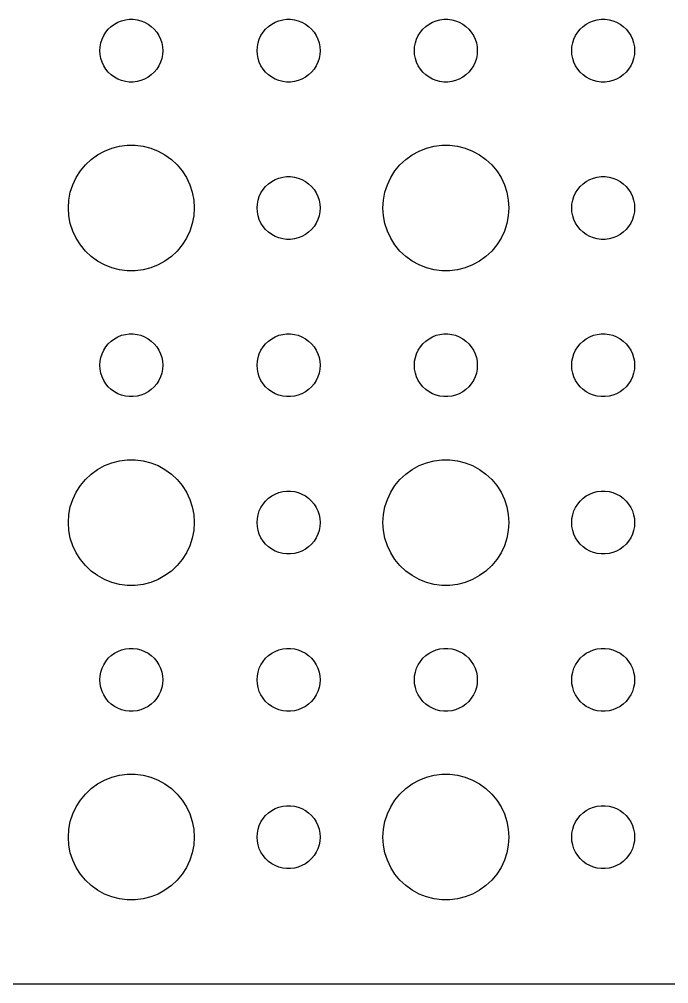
# Model space of a CAD drawing. Header units: metres. Extents: x -134 to 134, y 518 to 1078.
# Drawn here: x 32.16 to 63.12, y 746.01 to 792 of the extents above; entities that cross this region are included whole.
import ezdxf

# ---------------------------------------------------------------- set-up
doc = ezdxf.new("R2010")
doc.units = ezdxf.units.M

msp = doc.modelspace()

# ---------------------------------------------------------------- linework, layer by layer
for p, q in [((36.8613, 791.857), (37.0365, 791.927)), ((37.0365, 791.927), (37.2189, 791.973)), ((37.2189, 791.973), (37.4058, 791.997)), ((37.4058, 791.997), (37.5942, 791.997)), ((37.5942, 791.997), (37.7811, 791.973)), ((37.7811, 791.973), (37.9635, 791.927)), ((37.9635, 791.927), (38.1387, 791.857)), ((44.3613, 791.857), (44.5365, 791.927)), ((44.5365, 791.927), (44.7189, 791.973)), ((44.7189, 791.973), (44.9058, 791.997)), ((44.9058, 791.997), (45.0942, 791.997)), ((45.0942, 791.997), (45.2811, 791.973)), ((45.2811, 791.973), (45.4635, 791.927)), ((45.4635, 791.927), (45.6387, 791.857)), ((51.8613, 791.857), (52.0365, 791.927)), ((52.0365, 791.927), (52.2189, 791.973)), ((52.2189, 791.973), (52.4058, 791.997)), ((52.4058, 791.997), (52.5942, 791.997)), ((52.5942, 791.997), (52.7811, 791.973)), ((52.7811, 791.973), (52.9635, 791.927)), ((52.9635, 791.927), (53.1387, 791.857)), ((59.3613, 791.857), (59.5365, 791.927)), ((59.5365, 791.927), (59.7189, 791.973)), ((59.7189, 791.973), (59.9058, 791.997)), ((59.9058, 791.997), (60.0942, 791.997)), ((60.0942, 791.997), (60.2811, 791.973)), ((60.2811, 791.973), (60.4635, 791.927)), ((60.4635, 791.927), (60.6387, 791.857)), ((36.2865, 791.382), (36.4065, 791.527)), ((36.4065, 791.527), (36.5439, 791.656)), ((36.5439, 791.656), (36.6963, 791.766)), ((36.6963, 791.766), (36.8613, 791.857)), ((38.1387, 791.857), (38.3037, 791.766)), ((38.3037, 791.766), (38.4561, 791.656)), ((38.4561, 791.656), (38.5934, 791.527)), ((38.5934, 791.527), (38.7135, 791.382)), ((43.7865, 791.382), (43.9065, 791.527)), ((43.9065, 791.527), (44.0439, 791.656)), ((44.0439, 791.656), (44.1963, 791.766)), ((44.1963, 791.766), (44.3613, 791.857)), ((45.6387, 791.857), (45.8037, 791.766)), ((45.8037, 791.766), (45.9561, 791.656)), ((45.9561, 791.656), (46.0934, 791.527)), ((46.0934, 791.527), (46.2135, 791.382)), ((51.2865, 791.382), (51.4065, 791.527)), ((51.4065, 791.527), (51.5439, 791.656)), ((51.5439, 791.656), (51.6963, 791.766)), ((51.6963, 791.766), (51.8613, 791.857)), ((53.1387, 791.857), (53.3037, 791.766)), ((53.3037, 791.766), (53.4561, 791.656)), ((53.4561, 791.656), (53.5934, 791.527)), ((53.5934, 791.527), (53.7135, 791.382)), ((58.7865, 791.382), (58.9065, 791.527)), ((58.9065, 791.527), (59.0439, 791.656)), ((59.0439, 791.656), (59.1963, 791.766)), ((59.1963, 791.766), (59.3613, 791.857)), ((60.6387, 791.857), (60.8037, 791.766)), ((60.8037, 791.766), (60.9561, 791.656)), ((60.9561, 791.656), (61.0934, 791.527)), ((61.0934, 791.527), (61.2135, 791.382)), ((36.0471, 790.873), (36.1053, 791.052)), ((36.1053, 791.052), (36.1855, 791.223)), ((36.1855, 791.223), (36.2865, 791.382)), ((38.7135, 791.382), (38.8145, 791.223)), ((38.8145, 791.223), (38.8947, 791.052)), ((38.8947, 791.052), (38.9529, 790.873)), ((43.5471, 790.873), (43.6053, 791.052)), ((43.6053, 791.052), (43.6855, 791.223)), ((43.6855, 791.223), (43.7865, 791.382)), ((46.2135, 791.382), (46.3145, 791.223)), ((46.3145, 791.223), (46.3947, 791.052)), ((46.3947, 791.052), (46.4529, 790.873)), ((51.0471, 790.873), (51.1053, 791.052)), ((51.1053, 791.052), (51.1855, 791.223)), ((51.1855, 791.223), (51.2865, 791.382)), ((53.7135, 791.382), (53.8145, 791.223)), ((53.8145, 791.223), (53.8947, 791.052)), ((53.8947, 791.052), (53.9529, 790.873)), ((58.5471, 790.873), (58.6053, 791.052)), ((58.6053, 791.052), (58.6855, 791.223)), ((58.6855, 791.223), (58.7865, 791.382)), ((61.2135, 791.382), (61.3145, 791.223)), ((61.3145, 791.223), (61.3947, 791.052)), ((61.3947, 791.052), (61.4529, 790.873)), ((36, 790.5), (36.0118, 790.688)), ((36.0118, 790.688), (36.0471, 790.873)), ((38.9529, 790.873), (38.9882, 790.688)), ((38.9882, 790.688), (39, 790.5)), ((43.5, 790.5), (43.5118, 790.688)), ((43.5118, 790.688), (43.5471, 790.873)), ((46.4529, 790.873), (46.4882, 790.688)), ((46.4882, 790.688), (46.5, 790.5)), ((51, 790.5), (51.0118, 790.688)), ((51.0118, 790.688), (51.0471, 790.873)), ((53.9529, 790.873), (53.9882, 790.688)), ((53.9882, 790.688), (54, 790.5)), ((58.5, 790.5), (58.5118, 790.688)), ((58.5118, 790.688), (58.5471, 790.873)), ((61.4529, 790.873), (61.4882, 790.688)), ((61.4882, 790.688), (61.5, 790.5)), ((36.0118, 790.312), (36, 790.5)), ((36.0471, 790.127), (36.0118, 790.312)), ((36.1053, 789.948), (36.0471, 790.127)), ((38.9529, 790.127), (38.8947, 789.948)), ((38.9882, 790.312), (38.9529, 790.127)), ((39, 790.5), (38.9882, 790.312)), ((43.5118, 790.312), (43.5, 790.5)), ((43.5471, 790.127), (43.5118, 790.312)), ((43.6053, 789.948), (43.5471, 790.127)), ((46.4529, 790.127), (46.3947, 789.948)), ((46.4882, 790.312), (46.4529, 790.127)), ((46.5, 790.5), (46.4882, 790.312)), ((51.0118, 790.312), (51, 790.5)), ((51.0471, 790.127), (51.0118, 790.312)), ((51.1053, 789.948), (51.0471, 790.127)), ((53.9529, 790.127), (53.8947, 789.948)), ((53.9882, 790.312), (53.9529, 790.127)), ((54, 790.5), (53.9882, 790.312)), ((58.5118, 790.312), (58.5, 790.5)), ((58.5471, 790.127), (58.5118, 790.312)), ((58.6053, 789.948), (58.5471, 790.127)), ((61.4529, 790.127), (61.3947, 789.948)), ((61.4882, 790.312), (61.4529, 790.127)), ((61.5, 790.5), (61.4882, 790.312)), ((36.1855, 789.777), (36.1053, 789.948)), ((36.2865, 789.618), (36.1855, 789.777)), ((36.4065, 789.473), (36.2865, 789.618)), ((38.7135, 789.618), (38.5934, 789.473)), ((38.8145, 789.777), (38.7135, 789.618)), ((38.8947, 789.948), (38.8145, 789.777)), ((43.6855, 789.777), (43.6053, 789.948)), ((43.7865, 789.618), (43.6855, 789.777)), ((43.9065, 789.473), (43.7865, 789.618)), ((46.2135, 789.618), (46.0934, 789.473)), ((46.3145, 789.777), (46.2135, 789.618)), ((46.3947, 789.948), (46.3145, 789.777)), ((51.1855, 789.777), (51.1053, 789.948)), ((51.2865, 789.618), (51.1855, 789.777)), ((51.4065, 789.473), (51.2865, 789.618)), ((53.7135, 789.618), (53.5934, 789.473)), ((53.8145, 789.777), (53.7135, 789.618)), ((53.8947, 789.948), (53.8145, 789.777)), ((58.6855, 789.777), (58.6053, 789.948)), ((58.7865, 789.618), (58.6855, 789.777)), ((58.9065, 789.473), (58.7865, 789.618)), ((61.2135, 789.618), (61.0934, 789.473)), ((61.3145, 789.777), (61.2135, 789.618)), ((61.3947, 789.948), (61.3145, 789.777)), ((36.5439, 789.344), (36.4065, 789.473)), ((36.6963, 789.234), (36.5439, 789.344)), ((36.8613, 789.143), (36.6963, 789.234)), ((37.0365, 789.073), (36.8613, 789.143)), ((38.1387, 789.143), (37.9635, 789.073)), ((38.3037, 789.234), (38.1387, 789.143)), ((38.4561, 789.344), (38.3037, 789.234)), ((38.5934, 789.473), (38.4561, 789.344)), ((44.0439, 789.344), (43.9065, 789.473)), ((44.1963, 789.234), (44.0439, 789.344)), ((44.3613, 789.143), (44.1963, 789.234)), ((44.5365, 789.073), (44.3613, 789.143)), ((45.6387, 789.143), (45.4635, 789.073)), ((45.8037, 789.234), (45.6387, 789.143)), ((45.9561, 789.344), (45.8037, 789.234)), ((46.0934, 789.473), (45.9561, 789.344)), ((51.5439, 789.344), (51.4065, 789.473)), ((51.6963, 789.234), (51.5439, 789.344)), ((51.8613, 789.143), (51.6963, 789.234)), ((52.0365, 789.073), (51.8613, 789.143)), ((53.1387, 789.143), (52.9635, 789.073)), ((53.3037, 789.234), (53.1387, 789.143)), ((53.4561, 789.344), (53.3037, 789.234)), ((53.5934, 789.473), (53.4561, 789.344)), ((59.0439, 789.344), (58.9065, 789.473)), ((59.1963, 789.234), (59.0439, 789.344)), ((59.3613, 789.143), (59.1963, 789.234)), ((59.5365, 789.073), (59.3613, 789.143)), ((60.6387, 789.143), (60.4635, 789.073)), ((60.8037, 789.234), (60.6387, 789.143)), ((60.9561, 789.344), (60.8037, 789.234)), ((61.0934, 789.473), (60.9561, 789.344)), ((37.2189, 789.027), (37.0365, 789.073)), ((37.4058, 789.003), (37.2189, 789.027)), ((37.5942, 789.003), (37.4058, 789.003)), ((37.7811, 789.027), (37.5942, 789.003)), ((37.9635, 789.073), (37.7811, 789.027)), ((44.7189, 789.027), (44.5365, 789.073)), ((44.9058, 789.003), (44.7189, 789.027)), ((45.0942, 789.003), (44.9058, 789.003)), ((45.2811, 789.027), (45.0942, 789.003)), ((45.4635, 789.073), (45.2811, 789.027)), ((52.2189, 789.027), (52.0365, 789.073)), ((52.4058, 789.003), (52.2189, 789.027)), ((52.5942, 789.003), (52.4058, 789.003)), ((52.7811, 789.027), (52.5942, 789.003)), ((52.9635, 789.073), (52.7811, 789.027)), ((59.7189, 789.027), (59.5365, 789.073)), ((59.9058, 789.003), (59.7189, 789.027)), ((60.0942, 789.003), (59.9058, 789.003)), ((60.2811, 789.027), (60.0942, 789.003)), ((60.4635, 789.073), (60.2811, 789.027)), ((36.5729, 785.853), (36.9379, 785.947)), ((36.9379, 785.947), (37.3116, 785.994)), ((37.3116, 785.994), (37.6884, 785.994)), ((37.6884, 785.994), (38.0621, 785.947)), ((38.0621, 785.947), (38.427, 785.853)), ((51.5729, 785.853), (51.9379, 785.947)), ((51.9379, 785.947), (52.3116, 785.994)), ((52.3116, 785.994), (52.6884, 785.994)), ((52.6884, 785.994), (53.0621, 785.947)), ((53.0621, 785.947), (53.427, 785.853)), ((35.5877, 785.312), (35.8925, 785.533)), ((35.8925, 785.533), (36.2227, 785.714)), ((36.2227, 785.714), (36.5729, 785.853)), ((38.427, 785.853), (38.7773, 785.714)), ((38.7773, 785.714), (39.1075, 785.533)), ((39.1075, 785.533), (39.4123, 785.312)), ((50.5877, 785.312), (50.8925, 785.533)), ((50.8925, 785.533), (51.2227, 785.714)), ((51.2227, 785.714), (51.5729, 785.853)), ((53.427, 785.853), (53.7773, 785.714)), ((53.7773, 785.714), (54.1075, 785.533)), ((54.1075, 785.533), (54.4123, 785.312)), ((35.0729, 784.763), (35.3131, 785.054)), ((35.3131, 785.054), (35.5877, 785.312)), ((39.4123, 785.312), (39.6869, 785.054)), ((39.6869, 785.054), (39.927, 784.763)), ((50.0729, 784.763), (50.3131, 785.054)), ((50.3131, 785.054), (50.5877, 785.312)), ((54.4123, 785.312), (54.6869, 785.054)), ((54.6869, 785.054), (54.927, 784.763)), ((34.8711, 784.445), (35.0729, 784.763)), ((39.927, 784.763), (40.1289, 784.445)), ((49.8711, 784.445), (50.0729, 784.763)), ((54.927, 784.763), (55.1289, 784.445)), ((34.5942, 783.746), (34.7107, 784.104)), ((34.7107, 784.104), (34.8711, 784.445)), ((40.1289, 784.445), (40.2893, 784.104)), ((40.2893, 784.104), (40.4057, 783.746)), ((43.9065, 784.027), (44.0439, 784.156)), ((44.0439, 784.156), (44.1963, 784.266)), ((44.1963, 784.266), (44.3613, 784.357)), ((44.3613, 784.357), (44.5365, 784.427)), ((44.5365, 784.427), (44.7189, 784.473)), ((44.7189, 784.473), (44.9058, 784.497)), ((44.9058, 784.497), (45.0942, 784.497)), ((45.0942, 784.497), (45.2811, 784.473)), ((45.2811, 784.473), (45.4635, 784.427)), ((45.4635, 784.427), (45.6387, 784.357)), ((45.6387, 784.357), (45.8037, 784.266)), ((45.8037, 784.266), (45.9561, 784.156)), ((45.9561, 784.156), (46.0934, 784.027)), ((49.5942, 783.746), (49.7107, 784.104)), ((49.7107, 784.104), (49.8711, 784.445)), ((55.1289, 784.445), (55.2893, 784.104)), ((55.2893, 784.104), (55.4057, 783.746)), ((58.9065, 784.027), (59.0439, 784.156)), ((59.0439, 784.156), (59.1963, 784.266)), ((59.1963, 784.266), (59.3613, 784.357)), ((59.3613, 784.357), (59.5365, 784.427)), ((59.5365, 784.427), (59.7189, 784.473)), ((59.7189, 784.473), (59.9058, 784.497)), ((59.9058, 784.497), (60.0942, 784.497)), ((60.0942, 784.497), (60.2811, 784.473)), ((60.2811, 784.473), (60.4635, 784.427)), ((60.4635, 784.427), (60.6387, 784.357)), ((60.6387, 784.357), (60.8037, 784.266)), ((60.8037, 784.266), (60.9561, 784.156)), ((60.9561, 784.156), (61.0934, 784.027)), ((34.5237, 783.376), (34.5942, 783.746)), ((40.4057, 783.746), (40.4763, 783.376)), ((43.6053, 783.552), (43.6855, 783.723)), ((43.6855, 783.723), (43.7865, 783.882)), ((43.7865, 783.882), (43.9065, 784.027)), ((46.0934, 784.027), (46.2135, 783.882)), ((46.2135, 783.882), (46.3145, 783.723)), ((46.3145, 783.723), (46.3947, 783.552)), ((49.5237, 783.376), (49.5942, 783.746)), ((55.4057, 783.746), (55.4763, 783.376)), ((58.6053, 783.552), (58.6855, 783.723)), ((58.6855, 783.723), (58.7865, 783.882)), ((58.7865, 783.882), (58.9065, 784.027)), ((61.0934, 784.027), (61.2135, 783.882)), ((61.2135, 783.882), (61.3145, 783.723)), ((61.3145, 783.723), (61.3947, 783.552)), ((34.5, 783), (34.5237, 783.376)), ((40.4763, 783.376), (40.5, 783)), ((43.5, 783), (43.5118, 783.188)), ((43.5118, 783.188), (43.5471, 783.373)), ((43.5471, 783.373), (43.6053, 783.552)), ((46.3947, 783.552), (46.4529, 783.373)), ((46.4529, 783.373), (46.4882, 783.188)), ((46.4882, 783.188), (46.5, 783)), ((49.5, 783), (49.5237, 783.376)), ((55.4763, 783.376), (55.5, 783)), ((58.5, 783), (58.5118, 783.188)), ((58.5118, 783.188), (58.5471, 783.373)), ((58.5471, 783.373), (58.6053, 783.552)), ((61.3947, 783.552), (61.4529, 783.373)), ((61.4529, 783.373), (61.4882, 783.188)), ((61.4882, 783.188), (61.5, 783)), ((34.5237, 782.624), (34.5, 783)), ((40.5, 783), (40.4763, 782.624)), ((43.5118, 782.812), (43.5, 783)), ((43.5471, 782.627), (43.5118, 782.812)), ((46.4882, 782.812), (46.4529, 782.627)), ((46.5, 783), (46.4882, 782.812)), ((49.5237, 782.624), (49.5, 783)), ((55.5, 783), (55.4763, 782.624)), ((58.5118, 782.812), (58.5, 783)), ((58.5471, 782.627), (58.5118, 782.812)), ((61.4882, 782.812), (61.4529, 782.627)), ((61.5, 783), (61.4882, 782.812)), ((34.5942, 782.254), (34.5237, 782.624)), ((34.7107, 781.896), (34.5942, 782.254)), ((40.4057, 782.254), (40.2893, 781.896)), ((40.4763, 782.624), (40.4057, 782.254)), ((43.6053, 782.448), (43.5471, 782.627)), ((43.6855, 782.277), (43.6053, 782.448)), ((43.7865, 782.118), (43.6855, 782.277)), ((46.3145, 782.277), (46.2135, 782.118)), ((46.3947, 782.448), (46.3145, 782.277)), ((46.4529, 782.627), (46.3947, 782.448)), ((49.5942, 782.254), (49.5237, 782.624)), ((49.7107, 781.896), (49.5942, 782.254)), ((55.4057, 782.254), (55.2893, 781.896)), ((55.4763, 782.624), (55.4057, 782.254)), ((58.6053, 782.448), (58.5471, 782.627)), ((58.6855, 782.277), (58.6053, 782.448)), ((58.7865, 782.118), (58.6855, 782.277)), ((61.3145, 782.277), (61.2135, 782.118)), ((61.3947, 782.448), (61.3145, 782.277)), ((61.4529, 782.627), (61.3947, 782.448)), ((34.8711, 781.555), (34.7107, 781.896)), ((40.2893, 781.896), (40.1289, 781.555)), ((43.9065, 781.973), (43.7865, 782.118)), ((44.0439, 781.844), (43.9065, 781.973)), ((44.1963, 781.734), (44.0439, 781.844)), ((45.9561, 781.844), (45.8037, 781.734)), ((46.0934, 781.973), (45.9561, 781.844)), ((46.2135, 782.118), (46.0934, 781.973)), ((49.8711, 781.555), (49.7107, 781.896)), ((55.2893, 781.896), (55.1289, 781.555)), ((58.9065, 781.973), (58.7865, 782.118)), ((59.0439, 781.844), (58.9065, 781.973)), ((59.1963, 781.734), (59.0439, 781.844)), ((60.9561, 781.844), (60.8037, 781.734)), ((61.0934, 781.973), (60.9561, 781.844)), ((61.2135, 782.118), (61.0934, 781.973)), ((35.0729, 781.237), (34.8711, 781.555)), ((40.1289, 781.555), (39.927, 781.237)), ((44.3613, 781.643), (44.1963, 781.734)), ((44.5365, 781.573), (44.3613, 781.643)), ((44.7189, 781.527), (44.5365, 781.573)), ((44.9058, 781.503), (44.7189, 781.527)), ((45.0942, 781.503), (44.9058, 781.503)), ((45.2811, 781.527), (45.0942, 781.503)), ((45.4635, 781.573), (45.2811, 781.527)), ((45.6387, 781.643), (45.4635, 781.573)), ((45.8037, 781.734), (45.6387, 781.643)), ((50.0729, 781.237), (49.8711, 781.555)), ((55.1289, 781.555), (54.927, 781.237)), ((59.3613, 781.643), (59.1963, 781.734)), ((59.5365, 781.573), (59.3613, 781.643)), ((59.7189, 781.527), (59.5365, 781.573)), ((59.9058, 781.503), (59.7189, 781.527)), ((60.0942, 781.503), (59.9058, 781.503)), ((60.2811, 781.527), (60.0942, 781.503)), ((60.4635, 781.573), (60.2811, 781.527)), ((60.6387, 781.643), (60.4635, 781.573)), ((60.8037, 781.734), (60.6387, 781.643)), ((35.3131, 780.946), (35.0729, 781.237)), ((35.5877, 780.688), (35.3131, 780.946)), ((39.6869, 780.946), (39.4123, 780.688)), ((39.927, 781.237), (39.6869, 780.946)), ((50.3131, 780.946), (50.0729, 781.237)), ((50.5877, 780.688), (50.3131, 780.946)), ((54.6869, 780.946), (54.4123, 780.688)), ((54.927, 781.237), (54.6869, 780.946)), ((35.8925, 780.467), (35.5877, 780.688)), ((36.2227, 780.286), (35.8925, 780.467)), ((39.1075, 780.467), (38.7773, 780.286)), ((39.4123, 780.688), (39.1075, 780.467)), ((50.8925, 780.467), (50.5877, 780.688)), ((51.2227, 780.286), (50.8925, 780.467)), ((54.1075, 780.467), (53.7773, 780.286)), ((54.4123, 780.688), (54.1075, 780.467)), ((36.5729, 780.147), (36.2227, 780.286)), ((36.9379, 780.053), (36.5729, 780.147)), ((37.3116, 780.006), (36.9379, 780.053)), ((37.6884, 780.006), (37.3116, 780.006)), ((38.0621, 780.053), (37.6884, 780.006)), ((38.427, 780.147), (38.0621, 780.053)), ((38.7773, 780.286), (38.427, 780.147)), ((51.5729, 780.147), (51.2227, 780.286)), ((51.9379, 780.053), (51.5729, 780.147)), ((52.3116, 780.006), (51.9379, 780.053)), ((52.6884, 780.006), (52.3116, 780.006)), ((53.0621, 780.053), (52.6884, 780.006)), ((53.427, 780.147), (53.0621, 780.053)), ((53.7773, 780.286), (53.427, 780.147)), ((36.5439, 776.656), (36.6963, 776.766)), ((36.6963, 776.766), (36.8613, 776.857)), ((36.8613, 776.857), (37.0365, 776.927)), ((37.0365, 776.927), (37.2189, 776.973)), ((37.2189, 776.973), (37.4058, 776.997)), ((37.4058, 776.997), (37.5942, 776.997)), ((37.5942, 776.997), (37.7811, 776.973)), ((37.7811, 776.973), (37.9635, 776.927)), ((37.9635, 776.927), (38.1387, 776.857)), ((38.1387, 776.857), (38.3037, 776.766)), ((38.3037, 776.766), (38.4561, 776.656)), ((44.0439, 776.656), (44.1963, 776.766)), ((44.1963, 776.766), (44.3613, 776.857)), ((44.3613, 776.857), (44.5365, 776.927)), ((44.5365, 776.927), (44.7189, 776.973)), ((44.7189, 776.973), (44.9058, 776.997)), ((44.9058, 776.997), (45.0942, 776.997)), ((45.0942, 776.997), (45.2811, 776.973)), ((45.2811, 776.973), (45.4635, 776.927)), ((45.4635, 776.927), (45.6387, 776.857)), ((45.6387, 776.857), (45.8037, 776.766)), ((45.8037, 776.766), (45.9561, 776.656)), ((51.5439, 776.656), (51.6963, 776.766)), ((51.6963, 776.766), (51.8613, 776.857)), ((51.8613, 776.857), (52.0365, 776.927)), ((52.0365, 776.927), (52.2189, 776.973)), ((52.2189, 776.973), (52.4058, 776.997)), ((52.4058, 776.997), (52.5942, 776.997)), ((52.5942, 776.997), (52.7811, 776.973)), ((52.7811, 776.973), (52.9635, 776.927)), ((52.9635, 776.927), (53.1387, 776.857)), ((53.1387, 776.857), (53.3037, 776.766)), ((53.3037, 776.766), (53.4561, 776.656)), ((59.0439, 776.656), (59.1963, 776.766)), ((59.1963, 776.766), (59.3613, 776.857)), ((59.3613, 776.857), (59.5365, 776.927)), ((59.5365, 776.927), (59.7189, 776.973)), ((59.7189, 776.973), (59.9058, 776.997)), ((59.9058, 776.997), (60.0942, 776.997)), ((60.0942, 776.997), (60.2811, 776.973)), ((60.2811, 776.973), (60.4635, 776.927)), ((60.4635, 776.927), (60.6387, 776.857)), ((60.6387, 776.857), (60.8037, 776.766)), ((60.8037, 776.766), (60.9561, 776.656)), ((36.1855, 776.223), (36.2865, 776.382)), ((36.2865, 776.382), (36.4065, 776.527)), ((36.4065, 776.527), (36.5439, 776.656)), ((38.4561, 776.656), (38.5934, 776.527)), ((38.5934, 776.527), (38.7135, 776.382)), ((38.7135, 776.382), (38.8145, 776.223)), ((43.6855, 776.223), (43.7865, 776.382)), ((43.7865, 776.382), (43.9065, 776.527)), ((43.9065, 776.527), (44.0439, 776.656)), ((45.9561, 776.656), (46.0934, 776.527)), ((46.0934, 776.527), (46.2135, 776.382)), ((46.2135, 776.382), (46.3145, 776.223)), ((51.1855, 776.223), (51.2865, 776.382)), ((51.2865, 776.382), (51.4065, 776.527)), ((51.4065, 776.527), (51.5439, 776.656)), ((53.4561, 776.656), (53.5934, 776.527)), ((53.5934, 776.527), (53.7135, 776.382)), ((53.7135, 776.382), (53.8145, 776.223)), ((58.6855, 776.223), (58.7865, 776.382)), ((58.7865, 776.382), (58.9065, 776.527)), ((58.9065, 776.527), (59.0439, 776.656)), ((60.9561, 776.656), (61.0934, 776.527)), ((61.0934, 776.527), (61.2135, 776.382)), ((61.2135, 776.382), (61.3145, 776.223)), ((36.0118, 775.688), (36.0471, 775.873)), ((36.0471, 775.873), (36.1053, 776.052)), ((36.1053, 776.052), (36.1855, 776.223)), ((38.8145, 776.223), (38.8947, 776.052)), ((38.8947, 776.052), (38.9529, 775.873)), ((38.9529, 775.873), (38.9882, 775.688)), ((43.5118, 775.688), (43.5471, 775.873)), ((43.5471, 775.873), (43.6053, 776.052)), ((43.6053, 776.052), (43.6855, 776.223)), ((46.3145, 776.223), (46.3947, 776.052)), ((46.3947, 776.052), (46.4529, 775.873)), ((46.4529, 775.873), (46.4882, 775.688)), ((51.0118, 775.688), (51.0471, 775.873)), ((51.0471, 775.873), (51.1053, 776.052)), ((51.1053, 776.052), (51.1855, 776.223)), ((53.8145, 776.223), (53.8947, 776.052)), ((53.8947, 776.052), (53.9529, 775.873)), ((53.9529, 775.873), (53.9882, 775.688)), ((58.5118, 775.688), (58.5471, 775.873)), ((58.5471, 775.873), (58.6053, 776.052)), ((58.6053, 776.052), (58.6855, 776.223)), ((61.3145, 776.223), (61.3947, 776.052)), ((61.3947, 776.052), (61.4529, 775.873)), ((61.4529, 775.873), (61.4882, 775.688)), ((36, 775.5), (36.0118, 775.688)), ((36.0118, 775.312), (36, 775.5)), ((38.9882, 775.688), (39, 775.5)), ((39, 775.5), (38.9882, 775.312)), ((43.5, 775.5), (43.5118, 775.688)), ((43.5118, 775.312), (43.5, 775.5)), ((46.4882, 775.688), (46.5, 775.5)), ((46.5, 775.5), (46.4882, 775.312)), ((51, 775.5), (51.0118, 775.688)), ((51.0118, 775.312), (51, 775.5)), ((53.9882, 775.688), (54, 775.5)), ((54, 775.5), (53.9882, 775.312)), ((58.5, 775.5), (58.5118, 775.688)), ((58.5118, 775.312), (58.5, 775.5)), ((61.4882, 775.688), (61.5, 775.5)), ((61.5, 775.5), (61.4882, 775.312)), ((36.0471, 775.127), (36.0118, 775.312)), ((36.1053, 774.948), (36.0471, 775.127)), ((36.1855, 774.777), (36.1053, 774.948)), ((38.8947, 774.948), (38.8145, 774.777)), ((38.9529, 775.127), (38.8947, 774.948)), ((38.9882, 775.312), (38.9529, 775.127)), ((43.5471, 775.127), (43.5118, 775.312)), ((43.6053, 774.948), (43.5471, 775.127)), ((43.6855, 774.777), (43.6053, 774.948)), ((46.3947, 774.948), (46.3145, 774.777)), ((46.4529, 775.127), (46.3947, 774.948)), ((46.4882, 775.312), (46.4529, 775.127)), ((51.0471, 775.127), (51.0118, 775.312)), ((51.1053, 774.948), (51.0471, 775.127)), ((51.1855, 774.777), (51.1053, 774.948)), ((53.8947, 774.948), (53.8145, 774.777)), ((53.9529, 775.127), (53.8947, 774.948)), ((53.9882, 775.312), (53.9529, 775.127)), ((58.5471, 775.127), (58.5118, 775.312)), ((58.6053, 774.948), (58.5471, 775.127)), ((58.6855, 774.777), (58.6053, 774.948)), ((61.3947, 774.948), (61.3145, 774.777)), ((61.4529, 775.127), (61.3947, 774.948)), ((61.4882, 775.312), (61.4529, 775.127)), ((36.2865, 774.618), (36.1855, 774.777)), ((36.4065, 774.473), (36.2865, 774.618)), ((36.5439, 774.344), (36.4065, 774.473)), ((38.5934, 774.473), (38.4561, 774.344)), ((38.7135, 774.618), (38.5934, 774.473)), ((38.8145, 774.777), (38.7135, 774.618)), ((43.7865, 774.618), (43.6855, 774.777)), ((43.9065, 774.473), (43.7865, 774.618)), ((44.0439, 774.344), (43.9065, 774.473)), ((46.0934, 774.473), (45.9561, 774.344)), ((46.2135, 774.618), (46.0934, 774.473)), ((46.3145, 774.777), (46.2135, 774.618)), ((51.2865, 774.618), (51.1855, 774.777)), ((51.4065, 774.473), (51.2865, 774.618)), ((51.5439, 774.344), (51.4065, 774.473)), ((53.5934, 774.473), (53.4561, 774.344)), ((53.7135, 774.618), (53.5934, 774.473)), ((53.8145, 774.777), (53.7135, 774.618)), ((58.7865, 774.618), (58.6855, 774.777)), ((58.9065, 774.473), (58.7865, 774.618)), ((59.0439, 774.344), (58.9065, 774.473)), ((61.0934, 774.473), (60.9561, 774.344)), ((61.2135, 774.618), (61.0934, 774.473)), ((61.3145, 774.777), (61.2135, 774.618)), ((36.6963, 774.234), (36.5439, 774.344)), ((36.8613, 774.143), (36.6963, 774.234)), ((37.0365, 774.073), (36.8613, 774.143)), ((37.2189, 774.027), (37.0365, 774.073)), ((37.4058, 774.003), (37.2189, 774.027)), ((37.5942, 774.003), (37.4058, 774.003)), ((37.7811, 774.027), (37.5942, 774.003)), ((37.9635, 774.073), (37.7811, 774.027)), ((38.1387, 774.143), (37.9635, 774.073)), ((38.3037, 774.234), (38.1387, 774.143)), ((38.4561, 774.344), (38.3037, 774.234)), ((44.1963, 774.234), (44.0439, 774.344)), ((44.3613, 774.143), (44.1963, 774.234)), ((44.5365, 774.073), (44.3613, 774.143)), ((44.7189, 774.027), (44.5365, 774.073)), ((44.9058, 774.003), (44.7189, 774.027)), ((45.0942, 774.003), (44.9058, 774.003)), ((45.2811, 774.027), (45.0942, 774.003)), ((45.4635, 774.073), (45.2811, 774.027)), ((45.6387, 774.143), (45.4635, 774.073)), ((45.8037, 774.234), (45.6387, 774.143)), ((45.9561, 774.344), (45.8037, 774.234)), ((51.6963, 774.234), (51.5439, 774.344)), ((51.8613, 774.143), (51.6963, 774.234)), ((52.0365, 774.073), (51.8613, 774.143)), ((52.2189, 774.027), (52.0365, 774.073)), ((52.4058, 774.003), (52.2189, 774.027)), ((52.5942, 774.003), (52.4058, 774.003)), ((52.7811, 774.027), (52.5942, 774.003)), ((52.9635, 774.073), (52.7811, 774.027)), ((53.1387, 774.143), (52.9635, 774.073)), ((53.3037, 774.234), (53.1387, 774.143)), ((53.4561, 774.344), (53.3037, 774.234)), ((59.1963, 774.234), (59.0439, 774.344)), ((59.3613, 774.143), (59.1963, 774.234)), ((59.5365, 774.073), (59.3613, 774.143)), ((59.7189, 774.027), (59.5365, 774.073)), ((59.9058, 774.003), (59.7189, 774.027)), ((60.0942, 774.003), (59.9058, 774.003)), ((60.2811, 774.027), (60.0942, 774.003)), ((60.4635, 774.073), (60.2811, 774.027)), ((60.6387, 774.143), (60.4635, 774.073)), ((60.8037, 774.234), (60.6387, 774.143)), ((60.9561, 774.344), (60.8037, 774.234)), ((36.2227, 770.714), (36.5729, 770.853)), ((36.5729, 770.853), (36.9379, 770.947)), ((36.9379, 770.947), (37.3116, 770.994)), ((37.3116, 770.994), (37.6884, 770.994)), ((37.6884, 770.994), (38.0621, 770.947)), ((38.0621, 770.947), (38.427, 770.853)), ((38.427, 770.853), (38.7773, 770.714)), ((51.2227, 770.714), (51.5729, 770.853)), ((51.5729, 770.853), (51.9379, 770.947)), ((51.9379, 770.947), (52.3116, 770.994)), ((52.3116, 770.994), (52.6884, 770.994)), ((52.6884, 770.994), (53.0621, 770.947)), ((53.0621, 770.947), (53.427, 770.853)), ((53.427, 770.853), (53.7773, 770.714)), ((35.3131, 770.054), (35.5877, 770.312)), ((35.5877, 770.312), (35.8925, 770.533)), ((35.8925, 770.533), (36.2227, 770.714)), ((38.7773, 770.714), (39.1075, 770.533)), ((39.1075, 770.533), (39.4123, 770.312)), ((39.4123, 770.312), (39.6869, 770.054)), ((50.3131, 770.054), (50.5877, 770.312)), ((50.5877, 770.312), (50.8925, 770.533)), ((50.8925, 770.533), (51.2227, 770.714)), ((53.7773, 770.714), (54.1075, 770.533)), ((54.1075, 770.533), (54.4123, 770.312)), ((54.4123, 770.312), (54.6869, 770.054)), ((35.0729, 769.763), (35.3131, 770.054)), ((39.6869, 770.054), (39.927, 769.763)), ((50.0729, 769.763), (50.3131, 770.054)), ((54.6869, 770.054), (54.927, 769.763)), ((34.7107, 769.104), (34.8711, 769.445)), ((34.8711, 769.445), (35.0729, 769.763)), ((39.927, 769.763), (40.1289, 769.445)), ((40.1289, 769.445), (40.2893, 769.104)), ((44.3613, 769.357), (44.5365, 769.427)), ((44.5365, 769.427), (44.7189, 769.473)), ((44.7189, 769.473), (44.9058, 769.497)), ((44.9058, 769.497), (45.0942, 769.497)), ((45.0942, 769.497), (45.2811, 769.473)), ((45.2811, 769.473), (45.4635, 769.427)), ((45.4635, 769.427), (45.6387, 769.357)), ((49.7107, 769.104), (49.8711, 769.445)), ((49.8711, 769.445), (50.0729, 769.763)), ((54.927, 769.763), (55.1289, 769.445)), ((55.1289, 769.445), (55.2893, 769.104)), ((59.3613, 769.357), (59.5365, 769.427)), ((59.5365, 769.427), (59.7189, 769.473)), ((59.7189, 769.473), (59.9058, 769.497)), ((59.9058, 769.497), (60.0942, 769.497)), ((60.0942, 769.497), (60.2811, 769.473)), ((60.2811, 769.473), (60.4635, 769.427)), ((60.4635, 769.427), (60.6387, 769.357)), ((34.5942, 768.746), (34.7107, 769.104)), ((40.2893, 769.104), (40.4057, 768.746)), ((43.7865, 768.882), (43.9065, 769.027)), ((43.9065, 769.027), (44.0439, 769.156)), ((44.0439, 769.156), (44.1963, 769.266)), ((44.1963, 769.266), (44.3613, 769.357)), ((45.6387, 769.357), (45.8037, 769.266)), ((45.8037, 769.266), (45.9561, 769.156)), ((45.9561, 769.156), (46.0934, 769.027)), ((46.0934, 769.027), (46.2135, 768.882)), ((49.5942, 768.746), (49.7107, 769.104)), ((55.2893, 769.104), (55.4057, 768.746)), ((58.7865, 768.882), (58.9065, 769.027)), ((58.9065, 769.027), (59.0439, 769.156)), ((59.0439, 769.156), (59.1963, 769.266)), ((59.1963, 769.266), (59.3613, 769.357)), ((60.6387, 769.357), (60.8037, 769.266)), ((60.8037, 769.266), (60.9561, 769.156)), ((60.9561, 769.156), (61.0934, 769.027)), ((61.0934, 769.027), (61.2135, 768.882)), ((34.5237, 768.376), (34.5942, 768.746)), ((40.4057, 768.746), (40.4763, 768.376)), ((43.5471, 768.373), (43.6053, 768.552)), ((43.6053, 768.552), (43.6855, 768.723)), ((43.6855, 768.723), (43.7865, 768.882)), ((46.2135, 768.882), (46.3145, 768.723)), ((46.3145, 768.723), (46.3947, 768.552)), ((46.3947, 768.552), (46.4529, 768.373)), ((49.5237, 768.376), (49.5942, 768.746)), ((55.4057, 768.746), (55.4763, 768.376)), ((58.5471, 768.373), (58.6053, 768.552)), ((58.6053, 768.552), (58.6855, 768.723)), ((58.6855, 768.723), (58.7865, 768.882)), ((61.2135, 768.882), (61.3145, 768.723)), ((61.3145, 768.723), (61.3947, 768.552)), ((61.3947, 768.552), (61.4529, 768.373)), ((34.5, 768), (34.5237, 768.376)), ((34.5237, 767.624), (34.5, 768)), ((40.4763, 768.376), (40.5, 768)), ((40.5, 768), (40.4763, 767.624)), ((43.5, 768), (43.5118, 768.188)), ((43.5118, 767.812), (43.5, 768)), ((43.5118, 768.188), (43.5471, 768.373)), ((46.4529, 768.373), (46.4882, 768.188)), ((46.4882, 768.188), (46.5, 768)), ((46.5, 768), (46.4882, 767.812)), ((49.5, 768), (49.5237, 768.376)), ((49.5237, 767.624), (49.5, 768)), ((55.4763, 768.376), (55.5, 768)), ((55.5, 768), (55.4763, 767.624)), ((58.5, 768), (58.5118, 768.188)), ((58.5118, 767.812), (58.5, 768)), ((58.5118, 768.188), (58.5471, 768.373)), ((61.4529, 768.373), (61.4882, 768.188)), ((61.4882, 768.188), (61.5, 768)), ((61.5, 768), (61.4882, 767.812)), ((34.5942, 767.254), (34.5237, 767.624)), ((40.4763, 767.624), (40.4057, 767.254)), ((43.5471, 767.627), (43.5118, 767.812)), ((43.6053, 767.448), (43.5471, 767.627)), ((46.4529, 767.627), (46.3947, 767.448)), ((46.4882, 767.812), (46.4529, 767.627)), ((49.5942, 767.254), (49.5237, 767.624)), ((55.4763, 767.624), (55.4057, 767.254)), ((58.5471, 767.627), (58.5118, 767.812)), ((58.6053, 767.448), (58.5471, 767.627)), ((61.4529, 767.627), (61.3947, 767.448)), ((61.4882, 767.812), (61.4529, 767.627)), ((34.7107, 766.896), (34.5942, 767.254)), ((40.4057, 767.254), (40.2893, 766.896)), ((43.6855, 767.277), (43.6053, 767.448)), ((43.7865, 767.118), (43.6855, 767.277)), ((43.9065, 766.973), (43.7865, 767.118)), ((46.2135, 767.118), (46.0934, 766.973)), ((46.3145, 767.277), (46.2135, 767.118)), ((46.3947, 767.448), (46.3145, 767.277)), ((49.7107, 766.896), (49.5942, 767.254)), ((55.4057, 767.254), (55.2893, 766.896)), ((58.6855, 767.277), (58.6053, 767.448)), ((58.7865, 767.118), (58.6855, 767.277)), ((58.9065, 766.973), (58.7865, 767.118)), ((61.2135, 767.118), (61.0934, 766.973)), ((61.3145, 767.277), (61.2135, 767.118)), ((61.3947, 767.448), (61.3145, 767.277)), ((34.8711, 766.555), (34.7107, 766.896)), ((40.2893, 766.896), (40.1289, 766.555)), ((44.0439, 766.844), (43.9065, 766.973)), ((44.1963, 766.734), (44.0439, 766.844)), ((44.3613, 766.643), (44.1963, 766.734)), ((44.5365, 766.573), (44.3613, 766.643)), ((45.6387, 766.643), (45.4635, 766.573)), ((45.8037, 766.734), (45.6387, 766.643)), ((45.9561, 766.844), (45.8037, 766.734)), ((46.0934, 766.973), (45.9561, 766.844)), ((49.8711, 766.555), (49.7107, 766.896)), ((55.2893, 766.896), (55.1289, 766.555)), ((59.0439, 766.844), (58.9065, 766.973)), ((59.1963, 766.734), (59.0439, 766.844)), ((59.3613, 766.643), (59.1963, 766.734)), ((59.5365, 766.573), (59.3613, 766.643)), ((60.6387, 766.643), (60.4635, 766.573)), ((60.8037, 766.734), (60.6387, 766.643)), ((60.9561, 766.844), (60.8037, 766.734)), ((61.0934, 766.973), (60.9561, 766.844)), ((35.0729, 766.237), (34.8711, 766.555)), ((35.3131, 765.946), (35.0729, 766.237)), ((39.927, 766.237), (39.6869, 765.946)), ((40.1289, 766.555), (39.927, 766.237)), ((44.7189, 766.527), (44.5365, 766.573)), ((44.9058, 766.503), (44.7189, 766.527)), ((45.0942, 766.503), (44.9058, 766.503)), ((45.2811, 766.527), (45.0942, 766.503)), ((45.4635, 766.573), (45.2811, 766.527)), ((50.0729, 766.237), (49.8711, 766.555)), ((50.3131, 765.946), (50.0729, 766.237)), ((54.927, 766.237), (54.6869, 765.946)), ((55.1289, 766.555), (54.927, 766.237)), ((59.7189, 766.527), (59.5365, 766.573)), ((59.9058, 766.503), (59.7189, 766.527)), ((60.0942, 766.503), (59.9058, 766.503)), ((60.2811, 766.527), (60.0942, 766.503)), ((60.4635, 766.573), (60.2811, 766.527)), ((35.5877, 765.688), (35.3131, 765.946)), ((35.8925, 765.467), (35.5877, 765.688)), ((39.4123, 765.688), (39.1075, 765.467)), ((39.6869, 765.946), (39.4123, 765.688)), ((50.5877, 765.688), (50.3131, 765.946)), ((50.8925, 765.467), (50.5877, 765.688)), ((54.4123, 765.688), (54.1075, 765.467)), ((54.6869, 765.946), (54.4123, 765.688)), ((36.2227, 765.286), (35.8925, 765.467)), ((36.5729, 765.147), (36.2227, 765.286)), ((38.7773, 765.286), (38.427, 765.147)), ((39.1075, 765.467), (38.7773, 765.286)), ((51.2227, 765.286), (50.8925, 765.467)), ((51.5729, 765.147), (51.2227, 765.286)), ((53.7773, 765.286), (53.427, 765.147)), ((54.1075, 765.467), (53.7773, 765.286)), ((36.9379, 765.053), (36.5729, 765.147)), ((37.3116, 765.006), (36.9379, 765.053)), ((37.6884, 765.006), (37.3116, 765.006)), ((38.0621, 765.053), (37.6884, 765.006)), ((38.427, 765.147), (38.0621, 765.053)), ((51.9379, 765.053), (51.5729, 765.147)), ((52.3116, 765.006), (51.9379, 765.053)), ((52.6884, 765.006), (52.3116, 765.006)), ((53.0621, 765.053), (52.6884, 765.006)), ((53.427, 765.147), (53.0621, 765.053)), ((36.4065, 761.527), (36.5439, 761.656)), ((36.5439, 761.656), (36.6963, 761.766)), ((36.6963, 761.766), (36.8613, 761.857)), ((36.8613, 761.857), (37.0365, 761.927)), ((37.0365, 761.927), (37.2189, 761.973)), ((37.2189, 761.973), (37.4058, 761.997)), ((37.4058, 761.997), (37.5942, 761.997)), ((37.5942, 761.997), (37.7811, 761.973)), ((37.7811, 761.973), (37.9635, 761.927)), ((37.9635, 761.927), (38.1387, 761.857)), ((38.1387, 761.857), (38.3037, 761.766)), ((38.3037, 761.766), (38.4561, 761.656)), ((38.4561, 761.656), (38.5934, 761.527)), ((43.9065, 761.527), (44.0439, 761.656)), ((44.0439, 761.656), (44.1963, 761.766)), ((44.1963, 761.766), (44.3613, 761.857)), ((44.3613, 761.857), (44.5365, 761.927)), ((44.5365, 761.927), (44.7189, 761.973)), ((44.7189, 761.973), (44.9058, 761.997)), ((44.9058, 761.997), (45.0942, 761.997)), ((45.0942, 761.997), (45.2811, 761.973)), ((45.2811, 761.973), (45.4635, 761.927)), ((45.4635, 761.927), (45.6387, 761.857)), ((45.6387, 761.857), (45.8037, 761.766)), ((45.8037, 761.766), (45.9561, 761.656)), ((45.9561, 761.656), (46.0934, 761.527)), ((51.4065, 761.527), (51.5439, 761.656)), ((51.5439, 761.656), (51.6963, 761.766)), ((51.6963, 761.766), (51.8613, 761.857)), ((51.8613, 761.857), (52.0365, 761.927)), ((52.0365, 761.927), (52.2189, 761.973)), ((52.2189, 761.973), (52.4058, 761.997)), ((52.4058, 761.997), (52.5942, 761.997)), ((52.5942, 761.997), (52.7811, 761.973)), ((52.7811, 761.973), (52.9635, 761.927)), ((52.9635, 761.927), (53.1387, 761.857)), ((53.1387, 761.857), (53.3037, 761.766)), ((53.3037, 761.766), (53.4561, 761.656)), ((53.4561, 761.656), (53.5934, 761.527)), ((58.9065, 761.527), (59.0439, 761.656)), ((59.0439, 761.656), (59.1963, 761.766)), ((59.1963, 761.766), (59.3613, 761.857)), ((59.3613, 761.857), (59.5365, 761.927)), ((59.5365, 761.927), (59.7189, 761.973)), ((59.7189, 761.973), (59.9058, 761.997)), ((59.9058, 761.997), (60.0942, 761.997)), ((60.0942, 761.997), (60.2811, 761.973)), ((60.2811, 761.973), (60.4635, 761.927)), ((60.4635, 761.927), (60.6387, 761.857)), ((60.6387, 761.857), (60.8037, 761.766)), ((60.8037, 761.766), (60.9561, 761.656)), ((60.9561, 761.656), (61.0934, 761.527)), ((36.1053, 761.052), (36.1855, 761.223)), ((36.1855, 761.223), (36.2865, 761.382)), ((36.2865, 761.382), (36.4065, 761.527)), ((38.5934, 761.527), (38.7135, 761.382)), ((38.7135, 761.382), (38.8145, 761.223)), ((38.8145, 761.223), (38.8947, 761.052)), ((43.6053, 761.052), (43.6855, 761.223)), ((43.6855, 761.223), (43.7865, 761.382)), ((43.7865, 761.382), (43.9065, 761.527)), ((46.0934, 761.527), (46.2135, 761.382)), ((46.2135, 761.382), (46.3145, 761.223)), ((46.3145, 761.223), (46.3947, 761.052)), ((51.1053, 761.052), (51.1855, 761.223)), ((51.1855, 761.223), (51.2865, 761.382)), ((51.2865, 761.382), (51.4065, 761.527)), ((53.5934, 761.527), (53.7135, 761.382)), ((53.7135, 761.382), (53.8145, 761.223)), ((53.8145, 761.223), (53.8947, 761.052)), ((58.6053, 761.052), (58.6855, 761.223)), ((58.6855, 761.223), (58.7865, 761.382)), ((58.7865, 761.382), (58.9065, 761.527)), ((61.0934, 761.527), (61.2135, 761.382)), ((61.2135, 761.382), (61.3145, 761.223)), ((61.3145, 761.223), (61.3947, 761.052)), ((36, 760.5), (36.0118, 760.688)), ((36.0118, 760.688), (36.0471, 760.873)), ((36.0471, 760.873), (36.1053, 761.052)), ((38.8947, 761.052), (38.9529, 760.873)), ((38.9529, 760.873), (38.9882, 760.688)), ((38.9882, 760.688), (39, 760.5)), ((43.5, 760.5), (43.5118, 760.688)), ((43.5118, 760.688), (43.5471, 760.873)), ((43.5471, 760.873), (43.6053, 761.052)), ((46.3947, 761.052), (46.4529, 760.873)), ((46.4529, 760.873), (46.4882, 760.688)), ((46.4882, 760.688), (46.5, 760.5)), ((51, 760.5), (51.0118, 760.688)), ((51.0118, 760.688), (51.0471, 760.873)), ((51.0471, 760.873), (51.1053, 761.052)), ((53.8947, 761.052), (53.9529, 760.873)), ((53.9529, 760.873), (53.9882, 760.688)), ((53.9882, 760.688), (54, 760.5)), ((58.5, 760.5), (58.5118, 760.688)), ((58.5118, 760.688), (58.5471, 760.873)), ((58.5471, 760.873), (58.6053, 761.052)), ((61.3947, 761.052), (61.4529, 760.873)), ((61.4529, 760.873), (61.4882, 760.688)), ((61.4882, 760.688), (61.5, 760.5)), ((36.0118, 760.312), (36, 760.5)), ((36.0471, 760.127), (36.0118, 760.312)), ((38.9882, 760.312), (38.9529, 760.127)), ((39, 760.5), (38.9882, 760.312)), ((43.5118, 760.312), (43.5, 760.5)), ((43.5471, 760.127), (43.5118, 760.312)), ((46.4882, 760.312), (46.4529, 760.127)), ((46.5, 760.5), (46.4882, 760.312)), ((51.0118, 760.312), (51, 760.5)), ((51.0471, 760.127), (51.0118, 760.312)), ((53.9882, 760.312), (53.9529, 760.127)), ((54, 760.5), (53.9882, 760.312)), ((58.5118, 760.312), (58.5, 760.5)), ((58.5471, 760.127), (58.5118, 760.312)), ((61.4882, 760.312), (61.4529, 760.127)), ((61.5, 760.5), (61.4882, 760.312)), ((36.1053, 759.948), (36.0471, 760.127)), ((36.1855, 759.777), (36.1053, 759.948)), ((36.2865, 759.618), (36.1855, 759.777)), ((38.8145, 759.777), (38.7135, 759.618)), ((38.8947, 759.948), (38.8145, 759.777)), ((38.9529, 760.127), (38.8947, 759.948)), ((43.6053, 759.948), (43.5471, 760.127)), ((43.6855, 759.777), (43.6053, 759.948)), ((43.7865, 759.618), (43.6855, 759.777)), ((46.3145, 759.777), (46.2135, 759.618)), ((46.3947, 759.948), (46.3145, 759.777)), ((46.4529, 760.127), (46.3947, 759.948)), ((51.1053, 759.948), (51.0471, 760.127)), ((51.1855, 759.777), (51.1053, 759.948)), ((51.2865, 759.618), (51.1855, 759.777)), ((53.8145, 759.777), (53.7135, 759.618)), ((53.8947, 759.948), (53.8145, 759.777)), ((53.9529, 760.127), (53.8947, 759.948)), ((58.6053, 759.948), (58.5471, 760.127)), ((58.6855, 759.777), (58.6053, 759.948)), ((58.7865, 759.618), (58.6855, 759.777)), ((61.3145, 759.777), (61.2135, 759.618)), ((61.3947, 759.948), (61.3145, 759.777)), ((61.4529, 760.127), (61.3947, 759.948)), ((36.4065, 759.473), (36.2865, 759.618)), ((36.5439, 759.344), (36.4065, 759.473)), ((36.6963, 759.234), (36.5439, 759.344)), ((38.4561, 759.344), (38.3037, 759.234)), ((38.5934, 759.473), (38.4561, 759.344)), ((38.7135, 759.618), (38.5934, 759.473)), ((43.9065, 759.473), (43.7865, 759.618)), ((44.0439, 759.344), (43.9065, 759.473)), ((44.1963, 759.234), (44.0439, 759.344)), ((45.9561, 759.344), (45.8037, 759.234)), ((46.0934, 759.473), (45.9561, 759.344)), ((46.2135, 759.618), (46.0934, 759.473)), ((51.4065, 759.473), (51.2865, 759.618)), ((51.5439, 759.344), (51.4065, 759.473)), ((51.6963, 759.234), (51.5439, 759.344)), ((53.4561, 759.344), (53.3037, 759.234)), ((53.5934, 759.473), (53.4561, 759.344)), ((53.7135, 759.618), (53.5934, 759.473)), ((58.9065, 759.473), (58.7865, 759.618)), ((59.0439, 759.344), (58.9065, 759.473)), ((59.1963, 759.234), (59.0439, 759.344)), ((60.9561, 759.344), (60.8037, 759.234)), ((61.0934, 759.473), (60.9561, 759.344)), ((61.2135, 759.618), (61.0934, 759.473)), ((36.8613, 759.143), (36.6963, 759.234)), ((37.0365, 759.073), (36.8613, 759.143)), ((37.2189, 759.027), (37.0365, 759.073)), ((37.4058, 759.003), (37.2189, 759.027)), ((37.5942, 759.003), (37.4058, 759.003)), ((37.7811, 759.027), (37.5942, 759.003)), ((37.9635, 759.073), (37.7811, 759.027)), ((38.1387, 759.143), (37.9635, 759.073)), ((38.3037, 759.234), (38.1387, 759.143)), ((44.3613, 759.143), (44.1963, 759.234)), ((44.5365, 759.073), (44.3613, 759.143)), ((44.7189, 759.027), (44.5365, 759.073)), ((44.9058, 759.003), (44.7189, 759.027)), ((45.0942, 759.003), (44.9058, 759.003)), ((45.2811, 759.027), (45.0942, 759.003)), ((45.4635, 759.073), (45.2811, 759.027)), ((45.6387, 759.143), (45.4635, 759.073)), ((45.8037, 759.234), (45.6387, 759.143)), ((51.8613, 759.143), (51.6963, 759.234)), ((52.0365, 759.073), (51.8613, 759.143)), ((52.2189, 759.027), (52.0365, 759.073)), ((52.4058, 759.003), (52.2189, 759.027)), ((52.5942, 759.003), (52.4058, 759.003)), ((52.7811, 759.027), (52.5942, 759.003)), ((52.9635, 759.073), (52.7811, 759.027)), ((53.1387, 759.143), (52.9635, 759.073)), ((53.3037, 759.234), (53.1387, 759.143)), ((59.3613, 759.143), (59.1963, 759.234)), ((59.5365, 759.073), (59.3613, 759.143)), ((59.7189, 759.027), (59.5365, 759.073)), ((59.9058, 759.003), (59.7189, 759.027)), ((60.0942, 759.003), (59.9058, 759.003)), ((60.2811, 759.027), (60.0942, 759.003)), ((60.4635, 759.073), (60.2811, 759.027)), ((60.6387, 759.143), (60.4635, 759.073)), ((60.8037, 759.234), (60.6387, 759.143)), ((35.8925, 755.533), (36.2227, 755.714)), ((36.2227, 755.714), (36.5729, 755.853)), ((36.5729, 755.853), (36.9379, 755.947)), ((36.9379, 755.947), (37.3116, 755.994)), ((37.3116, 755.994), (37.6884, 755.994)), ((37.6884, 755.994), (38.0621, 755.947)), ((38.0621, 755.947), (38.427, 755.853)), ((38.427, 755.853), (38.7773, 755.714)), ((38.7773, 755.714), (39.1075, 755.533)), ((50.8925, 755.533), (51.2227, 755.714)), ((51.2227, 755.714), (51.5729, 755.853)), ((51.5729, 755.853), (51.9379, 755.947)), ((51.9379, 755.947), (52.3116, 755.994)), ((52.3116, 755.994), (52.6884, 755.994)), ((52.6884, 755.994), (53.0621, 755.947)), ((53.0621, 755.947), (53.427, 755.853)), ((53.427, 755.853), (53.7773, 755.714)), ((53.7773, 755.714), (54.1075, 755.533)), ((35.3131, 755.054), (35.5877, 755.312)), ((35.5877, 755.312), (35.8925, 755.533)), ((39.1075, 755.533), (39.4123, 755.312)), ((39.4123, 755.312), (39.6869, 755.054)), ((50.3131, 755.054), (50.5877, 755.312)), ((50.5877, 755.312), (50.8925, 755.533)), ((54.1075, 755.533), (54.4123, 755.312)), ((54.4123, 755.312), (54.6869, 755.054)), ((34.8711, 754.445), (35.0729, 754.763)), ((35.0729, 754.763), (35.3131, 755.054)), ((39.6869, 755.054), (39.927, 754.763)), ((39.927, 754.763), (40.1289, 754.445)), ((49.8711, 754.445), (50.0729, 754.763)), ((50.0729, 754.763), (50.3131, 755.054)), ((54.6869, 755.054), (54.927, 754.763)), ((54.927, 754.763), (55.1289, 754.445)), ((34.7107, 754.104), (34.8711, 754.445)), ((40.1289, 754.445), (40.2893, 754.104)), ((44.0439, 754.156), (44.1963, 754.266)), ((44.1963, 754.266), (44.3613, 754.357)), ((44.3613, 754.357), (44.5365, 754.427)), ((44.5365, 754.427), (44.7189, 754.473)), ((44.7189, 754.473), (44.9058, 754.497)), ((44.9058, 754.497), (45.0942, 754.497)), ((45.0942, 754.497), (45.2811, 754.473)), ((45.2811, 754.473), (45.4635, 754.427)), ((45.4635, 754.427), (45.6387, 754.357)), ((45.6387, 754.357), (45.8037, 754.266)), ((45.8037, 754.266), (45.9561, 754.156)), ((49.7107, 754.104), (49.8711, 754.445)), ((55.1289, 754.445), (55.2893, 754.104)), ((59.0439, 754.156), (59.1963, 754.266)), ((59.1963, 754.266), (59.3613, 754.357)), ((59.3613, 754.357), (59.5365, 754.427)), ((59.5365, 754.427), (59.7189, 754.473)), ((59.7189, 754.473), (59.9058, 754.497)), ((59.9058, 754.497), (60.0942, 754.497)), ((60.0942, 754.497), (60.2811, 754.473)), ((60.2811, 754.473), (60.4635, 754.427)), ((60.4635, 754.427), (60.6387, 754.357)), ((60.6387, 754.357), (60.8037, 754.266)), ((60.8037, 754.266), (60.9561, 754.156)), ((34.5237, 753.376), (34.5942, 753.746)), ((34.5942, 753.746), (34.7107, 754.104)), ((40.2893, 754.104), (40.4057, 753.746)), ((40.4057, 753.746), (40.4763, 753.376)), ((43.6855, 753.723), (43.7865, 753.882)), ((43.7865, 753.882), (43.9065, 754.027)), ((43.9065, 754.027), (44.0439, 754.156)), ((45.9561, 754.156), (46.0934, 754.027)), ((46.0934, 754.027), (46.2135, 753.882)), ((46.2135, 753.882), (46.3145, 753.723)), ((49.5237, 753.376), (49.5942, 753.746)), ((49.5942, 753.746), (49.7107, 754.104)), ((55.2893, 754.104), (55.4057, 753.746)), ((55.4057, 753.746), (55.4763, 753.376)), ((58.6855, 753.723), (58.7865, 753.882)), ((58.7865, 753.882), (58.9065, 754.027)), ((58.9065, 754.027), (59.0439, 754.156)), ((60.9561, 754.156), (61.0934, 754.027)), ((61.0934, 754.027), (61.2135, 753.882)), ((61.2135, 753.882), (61.3145, 753.723)), ((34.5, 753), (34.5237, 753.376)), ((40.4763, 753.376), (40.5, 753)), ((43.5118, 753.188), (43.5471, 753.373)), ((43.5471, 753.373), (43.6053, 753.552)), ((43.6053, 753.552), (43.6855, 753.723)), ((46.3145, 753.723), (46.3947, 753.552)), ((46.3947, 753.552), (46.4529, 753.373)), ((46.4529, 753.373), (46.4882, 753.188)), ((49.5, 753), (49.5237, 753.376)), ((55.4763, 753.376), (55.5, 753)), ((58.5118, 753.188), (58.5471, 753.373)), ((58.5471, 753.373), (58.6053, 753.552)), ((58.6053, 753.552), (58.6855, 753.723)), ((61.3145, 753.723), (61.3947, 753.552)), ((61.3947, 753.552), (61.4529, 753.373)), ((61.4529, 753.373), (61.4882, 753.188)), ((34.5237, 752.624), (34.5, 753)), ((40.5, 753), (40.4763, 752.624)), ((43.5, 753), (43.5118, 753.188)), ((43.5118, 752.812), (43.5, 753)), ((43.5471, 752.627), (43.5118, 752.812)), ((46.4882, 752.812), (46.4529, 752.627)), ((46.4882, 753.188), (46.5, 753)), ((46.5, 753), (46.4882, 752.812)), ((49.5237, 752.624), (49.5, 753)), ((55.5, 753), (55.4763, 752.624)), ((58.5, 753), (58.5118, 753.188)), ((58.5118, 752.812), (58.5, 753)), ((58.5471, 752.627), (58.5118, 752.812)), ((61.4882, 752.812), (61.4529, 752.627)), ((61.4882, 753.188), (61.5, 753)), ((61.5, 753), (61.4882, 752.812)), ((34.5942, 752.254), (34.5237, 752.624)), ((40.4763, 752.624), (40.4057, 752.254)), ((43.6053, 752.448), (43.5471, 752.627)), ((43.6855, 752.277), (43.6053, 752.448)), ((46.3947, 752.448), (46.3145, 752.277)), ((46.4529, 752.627), (46.3947, 752.448)), ((49.5942, 752.254), (49.5237, 752.624)), ((55.4763, 752.624), (55.4057, 752.254)), ((58.6053, 752.448), (58.5471, 752.627)), ((58.6855, 752.277), (58.6053, 752.448)), ((61.3947, 752.448), (61.3145, 752.277)), ((61.4529, 752.627), (61.3947, 752.448)), ((34.7107, 751.896), (34.5942, 752.254)), ((34.8711, 751.555), (34.7107, 751.896)), ((40.2893, 751.896), (40.1289, 751.555)), ((40.4057, 752.254), (40.2893, 751.896)), ((43.7865, 752.118), (43.6855, 752.277)), ((43.9065, 751.973), (43.7865, 752.118)), ((44.0439, 751.844), (43.9065, 751.973)), ((46.0934, 751.973), (45.9561, 751.844)), ((46.2135, 752.118), (46.0934, 751.973)), ((46.3145, 752.277), (46.2135, 752.118)), ((49.7107, 751.896), (49.5942, 752.254)), ((49.8711, 751.555), (49.7107, 751.896)), ((55.2893, 751.896), (55.1289, 751.555)), ((55.4057, 752.254), (55.2893, 751.896)), ((58.7865, 752.118), (58.6855, 752.277)), ((58.9065, 751.973), (58.7865, 752.118)), ((59.0439, 751.844), (58.9065, 751.973)), ((61.0934, 751.973), (60.9561, 751.844)), ((61.2135, 752.118), (61.0934, 751.973)), ((61.3145, 752.277), (61.2135, 752.118)), ((35.0729, 751.237), (34.8711, 751.555)), ((40.1289, 751.555), (39.927, 751.237)), ((44.1963, 751.734), (44.0439, 751.844)), ((44.3613, 751.643), (44.1963, 751.734)), ((44.5365, 751.573), (44.3613, 751.643)), ((44.7189, 751.527), (44.5365, 751.573)), ((44.9058, 751.503), (44.7189, 751.527)), ((45.0942, 751.503), (44.9058, 751.503)), ((45.2811, 751.527), (45.0942, 751.503)), ((45.4635, 751.573), (45.2811, 751.527)), ((45.6387, 751.643), (45.4635, 751.573)), ((45.8037, 751.734), (45.6387, 751.643)), ((45.9561, 751.844), (45.8037, 751.734)), ((50.0729, 751.237), (49.8711, 751.555)), ((55.1289, 751.555), (54.927, 751.237)), ((59.1963, 751.734), (59.0439, 751.844)), ((59.3613, 751.643), (59.1963, 751.734)), ((59.5365, 751.573), (59.3613, 751.643)), ((59.7189, 751.527), (59.5365, 751.573)), ((59.9058, 751.503), (59.7189, 751.527)), ((60.0942, 751.503), (59.9058, 751.503)), ((60.2811, 751.527), (60.0942, 751.503)), ((60.4635, 751.573), (60.2811, 751.527)), ((60.6387, 751.643), (60.4635, 751.573)), ((60.8037, 751.734), (60.6387, 751.643)), ((60.9561, 751.844), (60.8037, 751.734)), ((35.3131, 750.946), (35.0729, 751.237)), ((39.927, 751.237), (39.6869, 750.946)), ((50.3131, 750.946), (50.0729, 751.237)), ((54.927, 751.237), (54.6869, 750.946)), ((35.5877, 750.688), (35.3131, 750.946)), ((35.8925, 750.467), (35.5877, 750.688)), ((39.4123, 750.688), (39.1075, 750.467)), ((39.6869, 750.946), (39.4123, 750.688)), ((50.5877, 750.688), (50.3131, 750.946)), ((50.8925, 750.467), (50.5877, 750.688)), ((54.4123, 750.688), (54.1075, 750.467)), ((54.6869, 750.946), (54.4123, 750.688)), ((36.2227, 750.286), (35.8925, 750.467)), ((36.5729, 750.147), (36.2227, 750.286)), ((36.9379, 750.053), (36.5729, 750.147)), ((37.3116, 750.006), (36.9379, 750.053)), ((38.0621, 750.053), (37.6884, 750.006)), ((38.427, 750.147), (38.0621, 750.053)), ((38.7773, 750.286), (38.427, 750.147)), ((39.1075, 750.467), (38.7773, 750.286)), ((51.2227, 750.286), (50.8925, 750.467)), ((51.5729, 750.147), (51.2227, 750.286)), ((51.9379, 750.053), (51.5729, 750.147)), ((52.3116, 750.006), (51.9379, 750.053)), ((53.0621, 750.053), (52.6884, 750.006)), ((53.427, 750.147), (53.0621, 750.053)), ((53.7773, 750.286), (53.427, 750.147)), ((54.1075, 750.467), (53.7773, 750.286)), ((37.6884, 750.006), (37.3116, 750.006)), ((52.6884, 750.006), (52.3116, 750.006)), ((-129.814, 746.01), (129.814, 746.01))]:
    msp.add_line(p, q)

doc.saveas('drawing.dxf')
